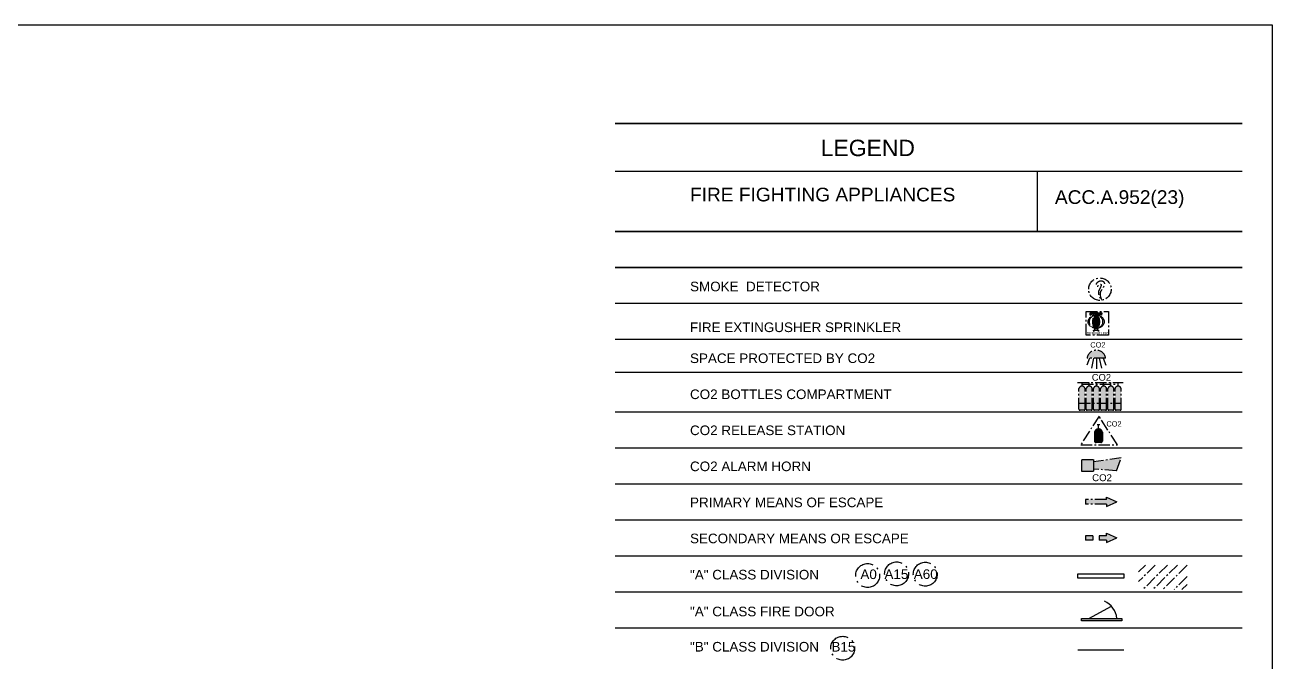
# Model space of a CAD drawing. Header units: metres. Extents: x -19 to 299, y -136 to 153.
# Drawn here: x 215.8 to 291.8, y 113.7 to 152.5 of the extents above; entities that cross this region are included whole.
import ezdxf

# ---------------------------------------------------------------- set-up
doc = ezdxf.new("R2010")
doc.units = ezdxf.units.M
doc.header["$LTSCALE"] = 0.2
doc.linetypes.add('DASHDOT', pattern=[3.556, 2.54, -0.508, 0, -0.508])
for name, color, linetype in [('BLOCKS', 7, 'Continuous'), ('BORDER', 109, 'Continuous'), ('dotted', 140, 'DASHDOT'), ('FIRE LINE', 1, 'Continuous'), ('HATCH', 1, 'Continuous'), ('INER2', 151, 'Continuous'), ('inner', 211, 'Continuous'), ('VENT', 210, 'Continuous')]:
    doc.layers.add(name, color=color, linetype=linetype)
doc.styles.add('ARIAL', font='arial.ttf')

# ---------------------------------------------------------------- blocks, each defined once
blk = doc.blocks.new('BLUE MAR SHEET 1-200')
at = {"layer": 'INER2'}
blk.add_lwpolyline([(151.84593195373873, 0.003543392564097303), (-0.0028258332577024703, 0.003543392564097303), (-0.0028258332577024703, 207.69788307941508), (151.84593195373873, 207.69788307941508), (151.84593195373873, 0.003543392564097303)], dxfattribs=at)
blk = doc.blocks.new('spr')
at = {"layer": 'inner'}
h = blk.add_hatch(color=1, dxfattribs=at)
edge = h.paths.add_edge_path()
edge.add_line((1942.6223161761427, -4085.55513475284), (1942.371635734245, -4085.55513475284))
edge.add_ellipse((1942.3688261689472, -4085.2627714653245), major_axis=(0, -0.29239437134408), ratio=0.6589977271125, start_angle=-0.8354572413267078, end_angle=0.8354572413267078, ccw=False)
edge.add_line((1942.3660166036498, -4085.55513475284), (1942.110926972427, -4085.55513475284))
edge.add_line((1942.110926972427, -4085.55513475284), (1942.1109269724275, -4085.596795992705))
edge.add_line((1942.1109269724275, -4085.596795992705), (1942.6223161761432, -4085.596795992705))
edge.add_line((1942.6223161761432, -4085.596795992705), (1942.6223161761427, -4085.5551347528394))
h = blk.add_hatch(color=1, dxfattribs=at)
edge = h.paths.add_edge_path()
edge.add_ellipse((1942.3625787964452, -4085.951345581866), major_axis=(0, -0.29239437134408), ratio=0.50442070104051, start_angle=359.5453552517086, end_angle=530.5550853067181)
edge.add_arc((1942.3606009916616, -4085.9527333546025), 0.29099851367267, 84.83819066548888, 94.11543981116503)
edge.add_ellipse((1942.3625787964452, -4085.951345581866), major_axis=(0, -0.29239437134408), ratio=0.50442070104051, start_angle=188.91709330357756, end_angle=359.5453552517086)
at = {"layer": 'dotted', "color": 6}
for p, q in [((1942.1048543524503, -4085.655091627501), (1942.1048543524503, -4085.596795992705)), ((1942.1048543524503, -4085.655091627501), (1942.1489725071997, -4085.6334403965293)), ((1942.1489725071997, -4085.6334403965293), (1942.2163072371545, -4085.655091627501)), ((1942.2163072371545, -4085.655091627501), (1942.2805525304507, -4085.6334403965293)), ((1942.2805525304507, -4085.6334403965293), (1942.3394666447434, -4085.661143247256)), ((1942.2872726797304, -4085.55513475284), (1942.311388605769, -4085.5240805377466)), ((1942.311388605769, -4085.5240805377466), (1942.412082589768, -4085.5240805377466)), ((1942.4408085244531, -4085.6334403965293), (1942.3978770784656, -4085.663776191687)), ((1942.412082589768, -4085.5240805377466), (1942.4305192818438, -4085.55513475284)), ((1942.5050538177488, -4085.655091627501), (1942.4408085244531, -4085.6334403965293)), ((1942.5723885477037, -4085.6334403965293), (1942.5050538177488, -4085.655091627501)), ((1942.616506702453, -4085.655091627501), (1942.5723885477037, -4085.6334403965293)), ((1942.616506702453, -4085.655091627501), (1942.616506702453, -4085.596795992705)), ((1942.2499746021322, -4086.3363779618553), (1942.2561118388348, -4086.3874361244175)), ((1942.2561118388348, -4086.3874361244175), (1942.2622490755375, -4086.3363779618553)), ((1942.466868044674, -4086.3874361244175), (1942.4613303751921, -4086.3363779618553)), ((1942.4724057141552, -4086.3363779618553), (1942.466868044674, -4086.3874361244175))]:
    blk.add_line(p, q, dxfattribs=at)
for points in [[(1941.9207039420853, -4085.5052674025933), (1942.903269709032, -4085.5052674025933), (1942.903269709032, -4086.5442828142986), (1941.9207039420853, -4086.5442828142986)], [(1942.1051174987374, -4085.55513475284), (1942.616506702453, -4085.55513475284), (1942.616506702453, -4085.596795992705), (1942.1051174987374, -4085.596795992705)], [(1942.3978770784656, -4085.663776191687), (1942.3383358214664, -4085.663776191687), (1942.3383358214664, -4085.596795992705), (1942.3978770784656, -4085.596795992705)], [(1942.2499746021322, -4086.318700781719), (1942.4724057141552, -4086.318700781719), (1942.4724057141552, -4086.3363779618553), (1942.2499746021322, -4086.3363779618553)], [(1942.3127251906913, -4086.2390697157994), (1942.4180616073418, -4086.2390697157994), (1942.4180616073418, -4086.318700781719), (1942.3127251906913, -4086.318700781719)]]:
    blk.add_lwpolyline(points, close=True, dxfattribs=at)
blk.add_circle((1942.3610388904735, -4085.9527333546025), 0.29099851367267, dxfattribs=at)
blk.add_ellipse((1942.366329346185, -4085.951045495176), major_axis=(0.35681204926199, 0), ratio=0.82050097433789, start_param=-1.5707963267949, end_param=4.71238898038469, dxfattribs=at)
blk.add_ellipse((1942.3630166952576, -4085.951345581866), major_axis=(0, -0.29239437134408), ratio=0.50442070104051, dxfattribs=at)
at = {"layer": 'dotted', "color": 6, "style": 'ARIAL'}
blk.add_text('SPRINKLER', height=0.11833334534677, dxfattribs=at).set_placement((1941.9440427216146, -4086.5217162208814))
blk = doc.blocks.new('FPR-FIRE EXTINGUSHER SPRINKLER')
at = {"layer": 'VENT', "color": 2, "xscale": 0.45989954711139, "yscale": 0.45989954711139}
blk.add_blockref('spr', (-893.3143930448095, 1879.1609435582932), dxfattribs=at)
blk = doc.blocks.new('c04')
at = {"layer": 'HATCH'}
h = blk.add_hatch(color=256, dxfattribs=at)
edge = h.paths.add_edge_path()
edge.add_line((1943.1987775008752, -4089.5425886046824), (1943.4654250352369, -4089.5425886046824))
edge.add_line((1943.4654250352369, -4089.5425886046824), (1943.4654250352369, -4088.9003687061195))
edge.add_arc((1943.3321012680553, -4088.932013089293), 0.1370277120945, 13.352077419892296, 166.64792258003305)
edge.add_line((1943.1987775008743, -4088.900368706119), (1943.1987775008752, -4089.542588604682))
edge = h.paths.add_edge_path()
edge.add_line((1942.8805149734449, -4089.542588604682), (1943.1471625078075, -4089.542588604682))
edge.add_line((1943.1471625078075, -4089.542588604682), (1943.1471625078066, -4088.900368706119))
edge.add_arc((1943.013838740625, -4088.932013089293), 0.1370277120945, 13.352077419892296, 166.64792258003305)
edge.add_line((1942.880514973444, -4088.900368706119), (1942.8805149734449, -4089.542588604682))
edge = h.paths.add_edge_path()
edge.add_line((1942.5622524460155, -4089.5425886046824), (1942.828899980379, -4089.5425886046824))
edge.add_line((1942.8288999803785, -4089.542588604682), (1942.8288999803772, -4088.900368706119))
edge.add_arc((1942.695576213196, -4088.932013089293), 0.1370277120945, 13.352077419966783, 166.64792258010752)
edge.add_line((1942.5622524460146, -4088.900368706119), (1942.5622524460155, -4089.542588604682))
edge = h.paths.add_edge_path()
edge.add_line((1942.2439899185852, -4089.542588604682), (1942.5106374529478, -4089.542588604682))
edge.add_line((1942.5106374529473, -4089.542588604682), (1942.5106374529464, -4088.900368706119))
edge.add_arc((1942.3773136857658, -4088.932013089293), 0.1370277120945, 13.352077419966783, 166.64792258010752)
edge.add_line((1942.2439899185842, -4088.900368706119), (1942.2439899185852, -4089.542588604682))
edge = h.paths.add_edge_path()
edge.add_line((1941.9257273911562, -4089.542588604682), (1942.1923749255166, -4089.542588604682))
edge.add_line((1942.1923749255166, -4089.542588604682), (1942.1923749255175, -4088.900368706119))
edge.add_arc((1942.0590511583355, -4088.932013089293), 0.1370277120945, 13.352077419892296, 166.64792258003305)
edge.add_line((1941.9257273911549, -4088.900368706119), (1941.9257273911562, -4089.542588604682))
edge = h.paths.add_edge_path()
edge.add_line((1941.607464863725, -4089.542588604682), (1941.8741123980876, -4089.542588604682))
edge.add_line((1941.8741123980876, -4089.542588604682), (1941.8741123980876, -4088.900368706119))
edge.add_arc((1941.7407886309065, -4088.932013089293), 0.1370277120945, 13.352077419966783, 166.64792258010752)
edge.add_line((1941.607464863725, -4088.900368706119), (1941.607464863725, -4089.542588604682))
at = {"layer": 'VENT'}
h = blk.add_hatch(color=253, dxfattribs=at)
h.paths.add_polyline_path([(1943.4654250352369, -4089.542588604682), (1943.1987775008743, -4089.542588604682), (1943.1987775008743, -4089.8169604828904, 0.4142135623731), (1943.2436369424495, -4089.861819924465), (1943.420565593662, -4089.861819924465, 0.4142135623731), (1943.4654250352369, -4089.8169604828904)])
h.paths.add_polyline_path([(1943.1471625078075, -4089.542588604682), (1942.8805149734449, -4089.542588604682), (1942.8805149734449, -4089.8169604828904, 0.41421356237285), (1942.9253744150196, -4089.861819924465), (1943.1023030662327, -4089.861819924465, 0.41421356237334), (1943.1471625078075, -4089.8169604828904)])
h.paths.add_polyline_path([(1942.8288999803776, -4089.542588604682), (1942.5622524460155, -4089.542588604682), (1942.5622524460155, -4089.8169604828904, 0.41421356237285), (1942.6071118875902, -4089.861819924465), (1942.7840405388024, -4089.861819924465, 0.41421356237334), (1942.8288999803772, -4089.8169604828904)])
h.paths.add_polyline_path([(1942.5106374529473, -4089.542588604682), (1942.2439899185852, -4089.542588604682), (1942.2439899185852, -4089.8169604828904, 0.41421356237285), (1942.28884936016, -4089.861819924465), (1942.4657780113725, -4089.861819924465, 0.41421356237334), (1942.5106374529473, -4089.8169604828904)])
h.paths.add_polyline_path([(1942.192374925517, -4089.542588604682), (1941.9257273911553, -4089.542588604682), (1941.9257273911553, -4089.8169604828904, 0.41421356237285), (1941.9705868327305, -4089.861819924465), (1942.1475154839422, -4089.861819924465, 0.4142135623731), (1942.192374925517, -4089.8169604828904)])
h.paths.add_polyline_path([(1941.8741123980876, -4089.542588604682), (1941.607464863725, -4089.542588604682), (1941.607464863725, -4089.8169604828904, 0.41421356237309), (1941.6523243052998, -4089.861819924465), (1941.8292529565128, -4089.861819924465, 0.4142135623731), (1941.8741123980876, -4089.8169604828904)])
at = {"layer": 'dotted', "color": 6}
for p, q in [((1941.5364026485145, -4088.6311541318496), (1943.5584890648156, -4088.6311541318496)), ((1941.7412265297185, -4088.7949853771984), (1941.7412265297185, -4088.6311541318496)), ((1942.0594890571488, -4088.7949853771984), (1942.0594890571488, -4088.6311541318496)), ((1942.3777515845782, -4088.7949853771984), (1942.3777515845782, -4088.6311541318496)), ((1942.6960141120085, -4088.7949853771984), (1942.6960141120085, -4088.6311541318496)), ((1943.0142766394383, -4088.7949853771984), (1943.0142766394383, -4088.6311541318496)), ((1943.3325391668677, -4088.7949853771984), (1943.3325391668677, -4088.6311541318496)), ((1941.6079027625374, -4089.8169604828904), (1941.6079027625374, -4088.9003687061195)), ((1941.7412265297185, -4088.7130697545244), (1943.3325391668677, -4088.7130697545244)), ((1941.8745502969, -4089.8169604828904), (1941.8745502969, -4088.9003687061195)), ((1941.9261652899677, -4089.8169604828904), (1941.9261652899672, -4088.9003687061195)), ((1942.1928128243294, -4089.8169604828904), (1942.1928128243294, -4088.9003687061195)), ((1942.2444278173975, -4089.8169604828904), (1942.2444278173966, -4088.9003687061195)), ((1942.5110753517597, -4089.8169604828904), (1942.5110753517592, -4088.9003687061195)), ((1942.5626903448278, -4089.8169604828904), (1942.562690344827, -4088.9003687061195)), ((1942.82933787919, -4089.8169604828904), (1942.8293378791896, -4088.9003687061195)), ((1942.8809528722572, -4089.8169604828904), (1942.8809528722563, -4088.9003687061195)), ((1943.1476004066199, -4089.8169604828904), (1943.147600406619, -4088.9003687061195)), ((1943.1992153996866, -4089.8169604828904), (1943.1992153996866, -4088.9003687061195)), ((1943.4658629340493, -4089.8169604828904), (1943.4658629340493, -4088.9003687061195)), ((1941.6079027625374, -4089.542588604682), (1943.4658629340493, -4089.542588604682)), ((1941.8296908553252, -4089.861819924465), (1941.6527622041122, -4089.861819924465)), ((1942.1479533827546, -4089.861819924465), (1941.971024731543, -4089.861819924465)), ((1942.466215910185, -4089.861819924465), (1942.2892872589723, -4089.861819924465)), ((1942.7844784376148, -4089.861819924465), (1942.6075497864026, -4089.861819924465)), ((1943.102740965045, -4089.861819924465), (1942.925812313832, -4089.861819924465)), ((1943.4210034924745, -4089.861819924465), (1943.2440748412619, -4089.861819924465))]:
    blk.add_line(p, q, dxfattribs=at)
for centre, radius, start, end in [((1941.7412265297185, -4088.932013089293), 0.1370277120944, 13.352077419864795, 166.64792258013503), ((1942.0594890571488, -4088.932013089293), 0.1370277120944, 13.352077419864795, 166.64792258013503), ((1942.3777515845782, -4088.932013089293), 0.1370277120944, 13.352077419864795, 166.64792258013503), ((1942.6960141120085, -4088.932013089293), 0.1370277120944, 13.352077419864795, 166.64792258013503), ((1943.0142766394383, -4088.932013089293), 0.1370277120944, 13.352077419864795, 166.64792258013503), ((1943.3325391668677, -4088.932013089293), 0.1370277120944, 13.352077419864795, 166.64792258013503), ((1941.6527622041122, -4089.8169604828904), 0.04485944157477, 179.99999999999983, 270), ((1941.8296908553252, -4089.8169604828904), 0.04485944157477, 270, 0), ((1941.971024731543, -4089.8169604828904), 0.04485944157477, 179.99999999999983, 270), ((1942.1479533827546, -4089.8169604828904), 0.04485944157477, 270, 0), ((1942.2892872589723, -4089.8169604828904), 0.04485944157477, 179.99999999999983, 270), ((1942.466215910185, -4089.8169604828904), 0.04485944157477, 270, 0), ((1942.6075497864026, -4089.8169604828904), 0.04485944157477, 179.99999999999983, 270), ((1942.7844784376148, -4089.8169604828904), 0.04485944157477, 270, 0), ((1942.925812313832, -4089.8169604828904), 0.04485944157477, 179.99999999999983, 270), ((1943.102740965045, -4089.8169604828904), 0.04485944157477, 270, 0), ((1943.2440748412619, -4089.8169604828904), 0.04485944157477, 179.99999999999983, 270), ((1943.4210034924745, -4089.8169604828904), 0.04485944157477, 270, 0)]:
    blk.add_arc(centre, radius, start, end, dxfattribs=at)
at = {"layer": 'dotted', "color": 6, "style": 'ARIAL'}
blk.add_text('CO2', height=0.29659203671126, dxfattribs=at).set_placement((1942.1722986894488, -4088.5543315334676))
blk = doc.blocks.new('FPR-CO2 BOTTLES COMPARTMENT')
at = {"layer": 'VENT', "color": 2, "xscale": 0.45989954711139, "yscale": 0.45989954711139}
blk.add_blockref('c04', (-893.3766905918674, 1880.6249420719905), dxfattribs=at)
blk = doc.blocks.new('co1')
at = {"layer": 'HATCH'}
h = blk.add_hatch(color=256, dxfattribs=at)
h.paths.add_polyline_path([(1943.4699616475227, -4091.959554135897), (1942.2485431485816, -4092.13957127582), (1942.2485431485816, -4092.4549705985164), (1943.2595039552175, -4092.5305427996655)])
h.paths.add_polyline_path([(1942.2485431485816, -4092.040717187742), (1941.7288418161165, -4092.040717187742), (1941.7288418161165, -4092.560418520207), (1942.2485431485816, -4092.560418520207)])
at = {"layer": 'dotted', "color": 6}
for p, q in [((1943.4703995463356, -4091.959554135897), (1942.248981047394, -4092.13957127582)), ((1943.2599418540299, -4092.5305427996655), (1943.4703995463356, -4091.959554135897)), ((1941.729279714929, -4092.040717187742), (1942.248981047394, -4092.040717187742)), ((1941.729279714929, -4092.560418520207), (1941.729279714929, -4092.040717187742)), ((1942.248981047394, -4092.040717187742), (1942.248981047394, -4092.560418520207)), ((1943.2599418540299, -4092.5305427996655), (1942.248981047394, -4092.4549705985164)), ((1942.248981047394, -4092.560418520207), (1941.729279714929, -4092.560418520207))]:
    blk.add_line(p, q, dxfattribs=at)
at = {"layer": 'dotted', "color": 6, "style": 'ARIAL'}
blk.add_text('CO2', height=0.30440746781303, dxfattribs=at).set_placement((1942.1880809035497, -4092.990803339262))
blk = doc.blocks.new('FPR-CO2 ALARM HORN')
at = {"layer": 'VENT', "color": 2, "xscale": 0.45989954711139, "yscale": 0.45989954711139}
blk.add_blockref('co1', (-893.4006857700542, 1882.1274812660176), dxfattribs=at)
blk = doc.blocks.new('arro')
at = {"layer": 'INER2'}
blk.add_hatch(color=80, dxfattribs=at).paths.add_polyline_path([(1721.956473429288, -4085.056881994871), (1721.956473429288, -4085.1635585053536), (1721.043548659883, -4085.1635585053536), (1721.0432918002134, -4085.358723716121), (1721.956473429288, -4085.358723716121), (1721.956473429288, -4085.4654002266034), (1722.4125973716891, -4085.2611411107373)])
at = {"layer": 'dotted', "color": 6}
for p, q in [((1721.0439865586955, -4085.1635585053536), (1721.0437296990258, -4085.358723716121)), ((1721.9569113281004, -4085.1635585053536), (1721.0439865586955, -4085.1635585053536)), ((1721.9569113281004, -4085.358723716121), (1721.0439865586955, -4085.358723716121)), ((1721.9569113281004, -4085.1635585053536), (1721.9569113281004, -4085.056881994871)), ((1721.9569113281004, -4085.056881994871), (1722.413035270502, -4085.2611411107373)), ((1721.9569113281004, -4085.4654002266034), (1722.413035270502, -4085.2611411107373)), ((1721.9569113281004, -4085.358723716121), (1721.9569113281004, -4085.4654002266034))]:
    blk.add_line(p, q, dxfattribs=at)
blk = doc.blocks.new('FPR-PRIMARY MEANS OF ESCAPE')
at = {"layer": 'VENT', "color": 1, "xscale": 0.45989954711139, "yscale": 0.45989954711139}
blk.add_blockref('arro', (-791.822002658836, 1878.8097486285878), dxfattribs=at)
blk = doc.blocks.new('SEG')
at = {"layer": 'INER2'}
h = blk.add_hatch(color=80, dxfattribs=at)
h.paths.add_polyline_path([(-2246.7749817498398, -924.4314208945534), (-2247.231105692241, -924.2271617786868), (-2247.231105692241, -924.33383828917), (-2247.541388942604, -924.33383828917), (-2247.541388942604, -924.5290034999365), (-2247.231105692241, -924.5290034999365), (-2247.231105692241, -924.6356800104198)])
h.paths.add_polyline_path([(-2248.144030461646, -924.33383828917), (-2248.144287321316, -924.5290034999365), (-2247.829534066507, -924.5290034999365), (-2247.829534066507, -924.33383828917)])
at = {"layer": 'dotted', "color": 6}
for p, q in [((-2248.1435925628334, -924.3338382891702), (-2248.143849422503, -924.5290034999367)), ((-2247.8290961676953, -924.3338382891702), (-2248.1435925628334, -924.3338382891702)), ((-2247.8290961676953, -924.3338382891702), (-2247.8290961676953, -924.5290034999367)), ((-2247.2306677934284, -924.3338382891702), (-2247.5409510437917, -924.3338382891702)), ((-2247.5409510437917, -924.3338382891702), (-2247.5409510437917, -924.5290034999367)), ((-2247.2306677934284, -924.3338382891702), (-2247.2306677934284, -924.227161778687)), ((-2247.2306677934284, -924.227161778687), (-2246.774543851027, -924.4314208945535)), ((-2247.2306677934284, -924.6356800104201), (-2246.774543851027, -924.4314208945535)), ((-2247.8290961676953, -924.5290034999367), (-2248.1435925628334, -924.5290034999367)), ((-2247.2306677934284, -924.5290034999367), (-2247.5409510437917, -924.5290034999367)), ((-2247.2306677934284, -924.5290034999367), (-2247.2306677934284, -924.6356800104201))]:
    blk.add_line(p, q, dxfattribs=at)
blk = doc.blocks.new('FPR-SECONDARY MEANS OR ESCAPE')
at = {"layer": 'dotted', "color": 3, "xscale": 0.45989954711139, "yscale": 0.45989954711139}
blk.add_blockref('SEG', (1033.6055673793094, 425.14559180494416), dxfattribs=at)
blk = doc.blocks.new('C0')
at = {"layer": 'HATCH'}
blk.add_hatch(color=253, dxfattribs=at).paths.add_polyline_path([(1941.9668197566498, -4087.552614150484), (1942.7820312865815, -4087.552614150484, 0.84214176778539)])
at = {"layer": 'dotted', "color": 6}
for p, q in [((1942.070059949594, -4087.5526141504843), (1941.9580811671985, -4087.873391072166)), ((1942.7824691853948, -4087.5526141504843), (1941.9672576554622, -4087.5526141504843)), ((1942.248699657412, -4087.5526141504843), (1942.1537275343567, -4087.9970008364426)), ((1942.3748634204285, -4087.5526141504843), (1942.3748634204276, -4088.026842397179)), ((1942.5010271834435, -4087.5526141504843), (1942.6001422680738, -4087.997000836442)), ((1942.679666891262, -4087.5526141504843), (1942.7916456736566, -4087.873391072168))]:
    blk.add_line(p, q, dxfattribs=at)
blk.add_arc((1942.3748634204285, -4087.6229886629458), 0.41363635192987, 9.795737452229757, 170.20426254777007, dxfattribs=at)
at = {"layer": 'dotted', "color": 6, "style": 'ARIAL'}
blk.add_text('CO2', height=0.23302203598164, dxfattribs=at).set_placement((1942.1081640005614, -4087.088195002178))
blk = doc.blocks.new('FPR-SPACE PROTECTED BY CO2')
at = {"layer": 'VENT', "color": 6, "xscale": 0.45989954711139, "yscale": 0.45989954711139}
blk.add_blockref('C0', (-893.2973200076026, 1879.865851641739), dxfattribs=at)
blk = doc.blocks.new('co3')
at = {"layer": 'inner'}
for color, points in [(1, [(1942.6402571407202, -4090.8295579369556, 0.83965219230872), (1942.2931825371138, -4090.8295579369556), (1942.2931825371138, -4090.9587822435933), (1942.6402571407202, -4090.958782243593)]), (252, [(1942.6402571407202, -4090.958782243593), (1942.2931825371138, -4090.9587822435933), (1942.2931825371138, -4091.2185738216153, 0.41421356237309), (1942.359760799649, -4091.2851520841505), (1942.573678878185, -4091.2851520841505, 0.41421356237296), (1942.6402571407202, -4091.2185738216153)])]:
    blk.add_hatch(color=color, dxfattribs=at).paths.add_polyline_path(points)
at = {"layer": 'dotted', "color": 6}
for p, q in [((1942.4915245480997, -4090.1232809276567), (1941.682155689406, -4091.391991867792)), ((1942.4915245480997, -4090.1232809276567), (1941.682155689406, -4091.391991867792)), ((1943.300893406793, -4091.391991867792), (1942.4915245480997, -4090.1232809276567)), ((1943.300893406793, -4091.391991867792), (1942.4915245480997, -4090.1232809276567)), ((1942.2936204359262, -4090.8295579369556), (1942.2936204359262, -4091.2185738216153)), ((1942.406255089797, -4090.488575140019), (1942.5280603856627, -4090.488575140019)), ((1942.4671577377294, -4090.683846961049), (1942.4671577377294, -4090.488575140019)), ((1942.6406950395326, -4090.8295579369556), (1942.6406950395326, -4091.2185738216153)), ((1941.682155689406, -4091.391991867792), (1943.300893406793, -4091.391991867792)), ((1942.2936204359262, -4090.9587822435933), (1942.6406950395326, -4090.958782243593)), ((1942.5741167769975, -4091.28515208415), (1942.3601986984613, -4091.28515208415))]:
    blk.add_line(p, q, dxfattribs=at)
for centre, radius, start, end in [((1942.4671577377294, -4090.8600412501114), 0.17619428906215, 9.962853086855555, 170.03714691314426), ((1942.3601986984613, -4091.2185738216153), 0.06657826253527, 179.99999999999983, 270), ((1942.5741167769975, -4091.2185738216153), 0.06657826253527, 270, 0)]:
    blk.add_arc(centre, radius, start, end, dxfattribs=at)
at = {"layer": 'dotted', "color": 6, "style": 'ARIAL'}
blk.add_text('CO2', height=0.23302203598164, dxfattribs=at).set_placement((1942.8182934960928, -4090.5763231153096))
blk = doc.blocks.new('FPR-CO2 RELEASE STATION')
at = {"layer": 'VENT', "color": 2, "xscale": 0.45989954711139, "yscale": 0.45989954711139}
blk.add_blockref('co3', (-893.3509724073842, 1881.3375843217736), dxfattribs=at)
blk = doc.blocks.new('FPR-_B_ CLASS DIVISION')
at = {"layer": 'inner', "color": 2}
blk.add_line((0.46882112291996236, 0), (-0.4688211229204171, 0), dxfattribs=at)
blk = doc.blocks.new('DEV')
at = {"layer": 'dotted', "color": 1}
for p, q in [((-2230.4669105106204, -923.0812455468351), (-2230.7723530141348, -923.3873692035556)), ((-2230.041775871573, -923.0812455468349), (-2230.7723530141348, -923.8134519157077)), ((-2229.5020659634188, -923.081245546835), (-2230.580131223208, -924.1617149501203)), ((-2229.061429145933, -923.0812455468349), (-2230.139494405722, -924.1617149501203)), ((-2228.6386628021496, -923.092490722178), (-2229.7055079081424, -924.1617149501203)), ((-2228.6386628021496, -923.5890957029403), (-2229.2100079189986, -924.1617149501203)), ((-2228.6386628021496, -923.934121752725), (-2228.8657495838115, -924.1617149501203))]:
    blk.add_line(p, q, dxfattribs=at)
blk = doc.blocks.new('FPR-_A_ CLASS DIVISION')
at = {"layer": 'FIRE LINE'}
for p, q in [((-1.1087969997734035, -0.015324707449508423), (-1.109506507349579, 0.06905752699094592)), ((-0.17115475393302404, -0.015324707449508423), (-1.1087969997734035, -0.015324707449508423))]:
    blk.add_line(p, q, dxfattribs=at)
blk.add_lwpolyline([(-0.17115475393302404, -0.015324707449508423), (-1.109506507349579, -0.015324707449508423), (-1.109506507349579, 0.06905752699094592), (-0.17115475393302404, 0.06905752699094592)], close=True, dxfattribs=at)
at = {"layer": 'dotted', "color": 2, "xscale": 0.45989954711139, "yscale": 0.45989954711139}
blk.add_blockref('DEV', (1026.0594182049917, 424.7731004686266), dxfattribs=at)
blk = doc.blocks.new('fd')
at = {"layer": 'FIRE LINE'}
blk.add_hatch(color=256, dxfattribs=at).paths.add_polyline_path([(1943.4931756682595, -4099.048677147108), (1941.719874553597, -4099.048677147108), (1941.719874553597, -4099.151280097494), (1943.4931756682595, -4099.151280097494)])
at = {"layer": 'BORDER'}
blk.add_arc((1942.309748999693, -4099.16449173452), 0.97849191995026, 6.797479695170172, 64.32956025324829, dxfattribs=at)
at = {"layer": 'FIRE LINE'}
blk.add_line((1942.0352626249683, -4099.048677147108), (1943.0417275357472, -4098.515142937522), dxfattribs=at)
blk.add_lwpolyline([(1941.7203124524094, -4099.048677147108), (1943.4936135670719, -4099.048677147108), (1943.4936135670719, -4099.151280097494), (1941.7203124524094, -4099.151280097494)], close=True, dxfattribs=at)
blk = doc.blocks.new('FPR-_A_ CLASS FIRE DOOR')
at = {"layer": 'VENT', "color": 6, "xscale": 0.45989954711139, "yscale": 0.45989954711139}
blk.add_blockref('fd', (-893.4039618088796, 1884.9980590265886), dxfattribs=at)
blk = doc.blocks.new('SM')
at = {"layer": 'dotted', "color": 6}
blk.add_circle((1942.5325806361307, -4084.514457032131), 0.49662462791836, dxfattribs=at)
blk.add_spline([(1942.6248208923616, -4085.002440388599), (1942.5568177737118, -4084.662778699081), (1942.6839715451215, -4084.4363982524883), (1942.7304916691023, -4084.228624210491), (1942.6219450761405, -4084.1572988707867), (1942.463778070265, -4084.188309702866), (1942.3645356109432, -4084.3216571799785), (1942.4079543570601, -4084.3836793173814), (1942.4978926826439, -4084.3247584051587), (1942.5816282524506, -4084.303050775381), (1942.575425496625, -4084.380578565452), (1942.4699808260411, -4084.61626221434), (1942.589717488584, -4085.007783902618)], degree=3, dxfattribs=at)
blk = doc.blocks.new('FPR-SMOKE DETECTOR')
at = {"layer": 'VENT', "color": 6, "xscale": 0.45989954711139, "yscale": 0.45989954711139}
blk.add_blockref('SM', (-893.3698540836758, 1878.466348959002), dxfattribs=at)
blk = doc.blocks.new('_LEGRAW1')
at = {"layer": 'BORDER', "linetype": 'Continuous'}
blk.add_line((8.563300853926648, -0.9757853284554585), (8.563300853926648, -2.195525263683521), dxfattribs=at)
at = {"layer": 'dotted', "color": 8, "linetype": 'Continuous'}
for p, q in [((12.726172607529406, 6.619729902013205e-06), (0.003888041186655755, 6.6197317210026085e-06)), ((0.003888041186655755, 6.619729902013205e-06), (12.726172607529406, 6.619729902013205e-06)), ((12.726172607529406, -0.9757853284554585), (0.003888041186655755, -0.9757853284554585)), ((0.003888041186655755, -2.195525263683521), (12.726172607529406, -2.195525263683521)), ((12.726172607529406, -2.195525263683521), (0.003888041186655755, -2.195525263683521))]:
    blk.add_line(p, q, dxfattribs=at)
at = {"layer": 'dotted', "color": 6, "linetype": 'Continuous'}
for p, q in [((0.003888041186655755, -2.9273692248207226), (12.726172607529406, -2.9273692248207226)), ((12.726172607529406, -2.9273692248207226), (0.003888041186655755, -2.9273692248207226)), ((12.726172607529406, -3.659213185957924), (0.003888041186655755, -3.659213185957924)), ((12.726172607529406, -4.391057147095125), (0.003888041186655755, -4.391057147095125)), ((0.003888041186655755, -5.049016199402104), (12.726172607529406, -5.049016199403923)), ((0.003888041186655755, -5.854745069364071), (12.726172607529406, -5.8547450693668)), ((0.003888041186655755, -6.58658903050582), (12.726172607529406, -6.58658903050582)), ((0.003888041186655755, -7.3184329916430215), (12.726172607529406, -7.3184329916430215)), ((0.003888041186655755, -7.3184329916430215), (12.726172607529406, -7.3184329916430215)), ((0.003888041186655755, -8.050276952782042), (12.726172607529406, -8.050276952782042)), ((0.0011342508532834472, -8.782120913909239), (12.726172607529406, -8.782120913911058)), ((0.0011342508532834472, -9.51396487504826), (12.726172607529406, -9.513964875050078)), ((0.0011342508532834472, -10.24580883618728), (12.726172607529406, -10.245808836189099))]:
    blk.add_line(p, q, dxfattribs=at)
at = {"layer": 'dotted', "color": 6}
for centre in [(5.125192970095213, -9.181627817881235), (5.712412651349041, -9.147932855480576), (6.2940934498778915, -9.154592610088002), (4.6182639557250695, -10.658354377934302)]:
    blk.add_circle(centre, 0.24261235237353, dxfattribs=at)
at = {"layer": 'BLOCKS'}
for name, p in [('FPR-SMOKE DETECTOR', (9.839127309641754, -3.3674739753678296)), ('FPR-FIRE EXTINGUSHER SPRINKLER', (9.783666270775484, -4.0620685746589515)), ('FPR-SPACE PROTECTED BY CO2', (9.766593233568528, -4.766976658104795)), ('FPR-CO2 BOTTLES COMPARTMENT', (9.845963817833308, -5.526067088356285)), ('FPR-CO2 RELEASE STATION', (9.820245633350169, -6.238709338139415)), ('FPR-CO2 ALARM HORN', (9.86995899602016, -7.028606282383407)), ('FPR-PRIMARY MEANS OF ESCAPE', (9.86383468583017, -7.6855820322098225)), ('FPR-SECONDARY MEANS OR ESCAPE', (9.863834685842448, -8.417679206831963)), ('FPR-_A_ CLASS DIVISION', (10.49673575465431, -9.217106586577756)), ('FPR-_A_ CLASS FIRE DOOR', (9.873235034845493, -9.899184042954403)), ('FPR-_B_ CLASS DIVISION', (9.856759877801323, -10.696119216303487))]:
    blk.add_blockref(name, p, dxfattribs=at)
at = {"layer": 'dotted', "color": 8, "style": 'ARIAL'}
for s, height, p in [('LEGEND', 0.3329991547309, (4.172254859021905, -0.6648145880108132)), ('FIRE FIGHTING APPLIANCES', 0.27749929560908, (1.5205253133408405, -1.5840004974370459)), ('ACC.A.952(23)', 0.27749929560908, (8.925539211522846, -1.6353882699468159)), ('SMOKE  DETECTOR', 0.19514731793264, (1.521494699282357, -3.4096981696802686)), ('FIRE EXTINGUSHER SPRINKLER', 0.19514731793264, (1.5191024906580424, -4.238139162333027)), ('SPACE PROTECTED BY CO2', 0.19514731793264, (1.5205253133408405, -4.8667557218286674)), ('CO2 BOTTLES COMPARTMENT ', 0.19514731793264, (1.5205253133408405, -5.598599682967688)), ('CO2 RELEASE STATION', 0.19514731793264, (1.5205253133408405, -6.330443644108527)), ('CO2 ALARM HORN', 0.19514731793264, (1.5205253133408405, -7.062287605245729)), ('PRIMARY MEANS OF ESCAPE', 0.19514731793264, (1.5205253133408405, -7.794131566386568)), ('SECONDARY MEANS OR ESCAPE', 0.19514731793264, (1.5205253133408405, -8.52597552752195)), ('"A" CLASS DIVISION', 0.19514731793264, (1.5205253133408405, -9.261685727879922)), ('"A" CLASS FIRE DOOR', 0.19514731793264, (1.5205253133408405, -10.009432909673706)), ('"B" CLASS DIVISION', 0.19514731793264, (1.5205253133408405, -10.725373650156143))]:
    blk.add_text(s, height=height, dxfattribs=at).set_placement(p)
at = {"layer": 'dotted', "color": 6, "style": 'ARIAL'}
for s, p in [('A0', (4.978515984161277, -9.25375232636452)), ('A15', (5.466624449865321, -9.251541841243125)), ('A60', (6.061612003396931, -9.250973534639343)), ('B15', (4.391393580750901, -10.72651699274138))]:
    blk.add_text(s, height=0.19514731793264, dxfattribs=at).set_placement(p)
blk = doc.blocks.new('FIRE PLAN LEGEND 1')
at = {"xscale": 3, "yscale": 3}
blk.add_blockref('_LEGRAW1', (0, 0), dxfattribs=at)

msp = doc.modelspace()

# ---------------------------------------------------------------- block references
at = {"layer": 'BLOCKS'}
msp.add_blockref('FIRE PLAN LEGEND 1', (251.754751, 146.522775), dxfattribs=at)
at = {"layer": 'BORDER'}
msp.add_blockref('BLUE MAR SHEET 1-200', (139.904751, -55.177225), dxfattribs=at)

doc.saveas('drawing.dxf')
